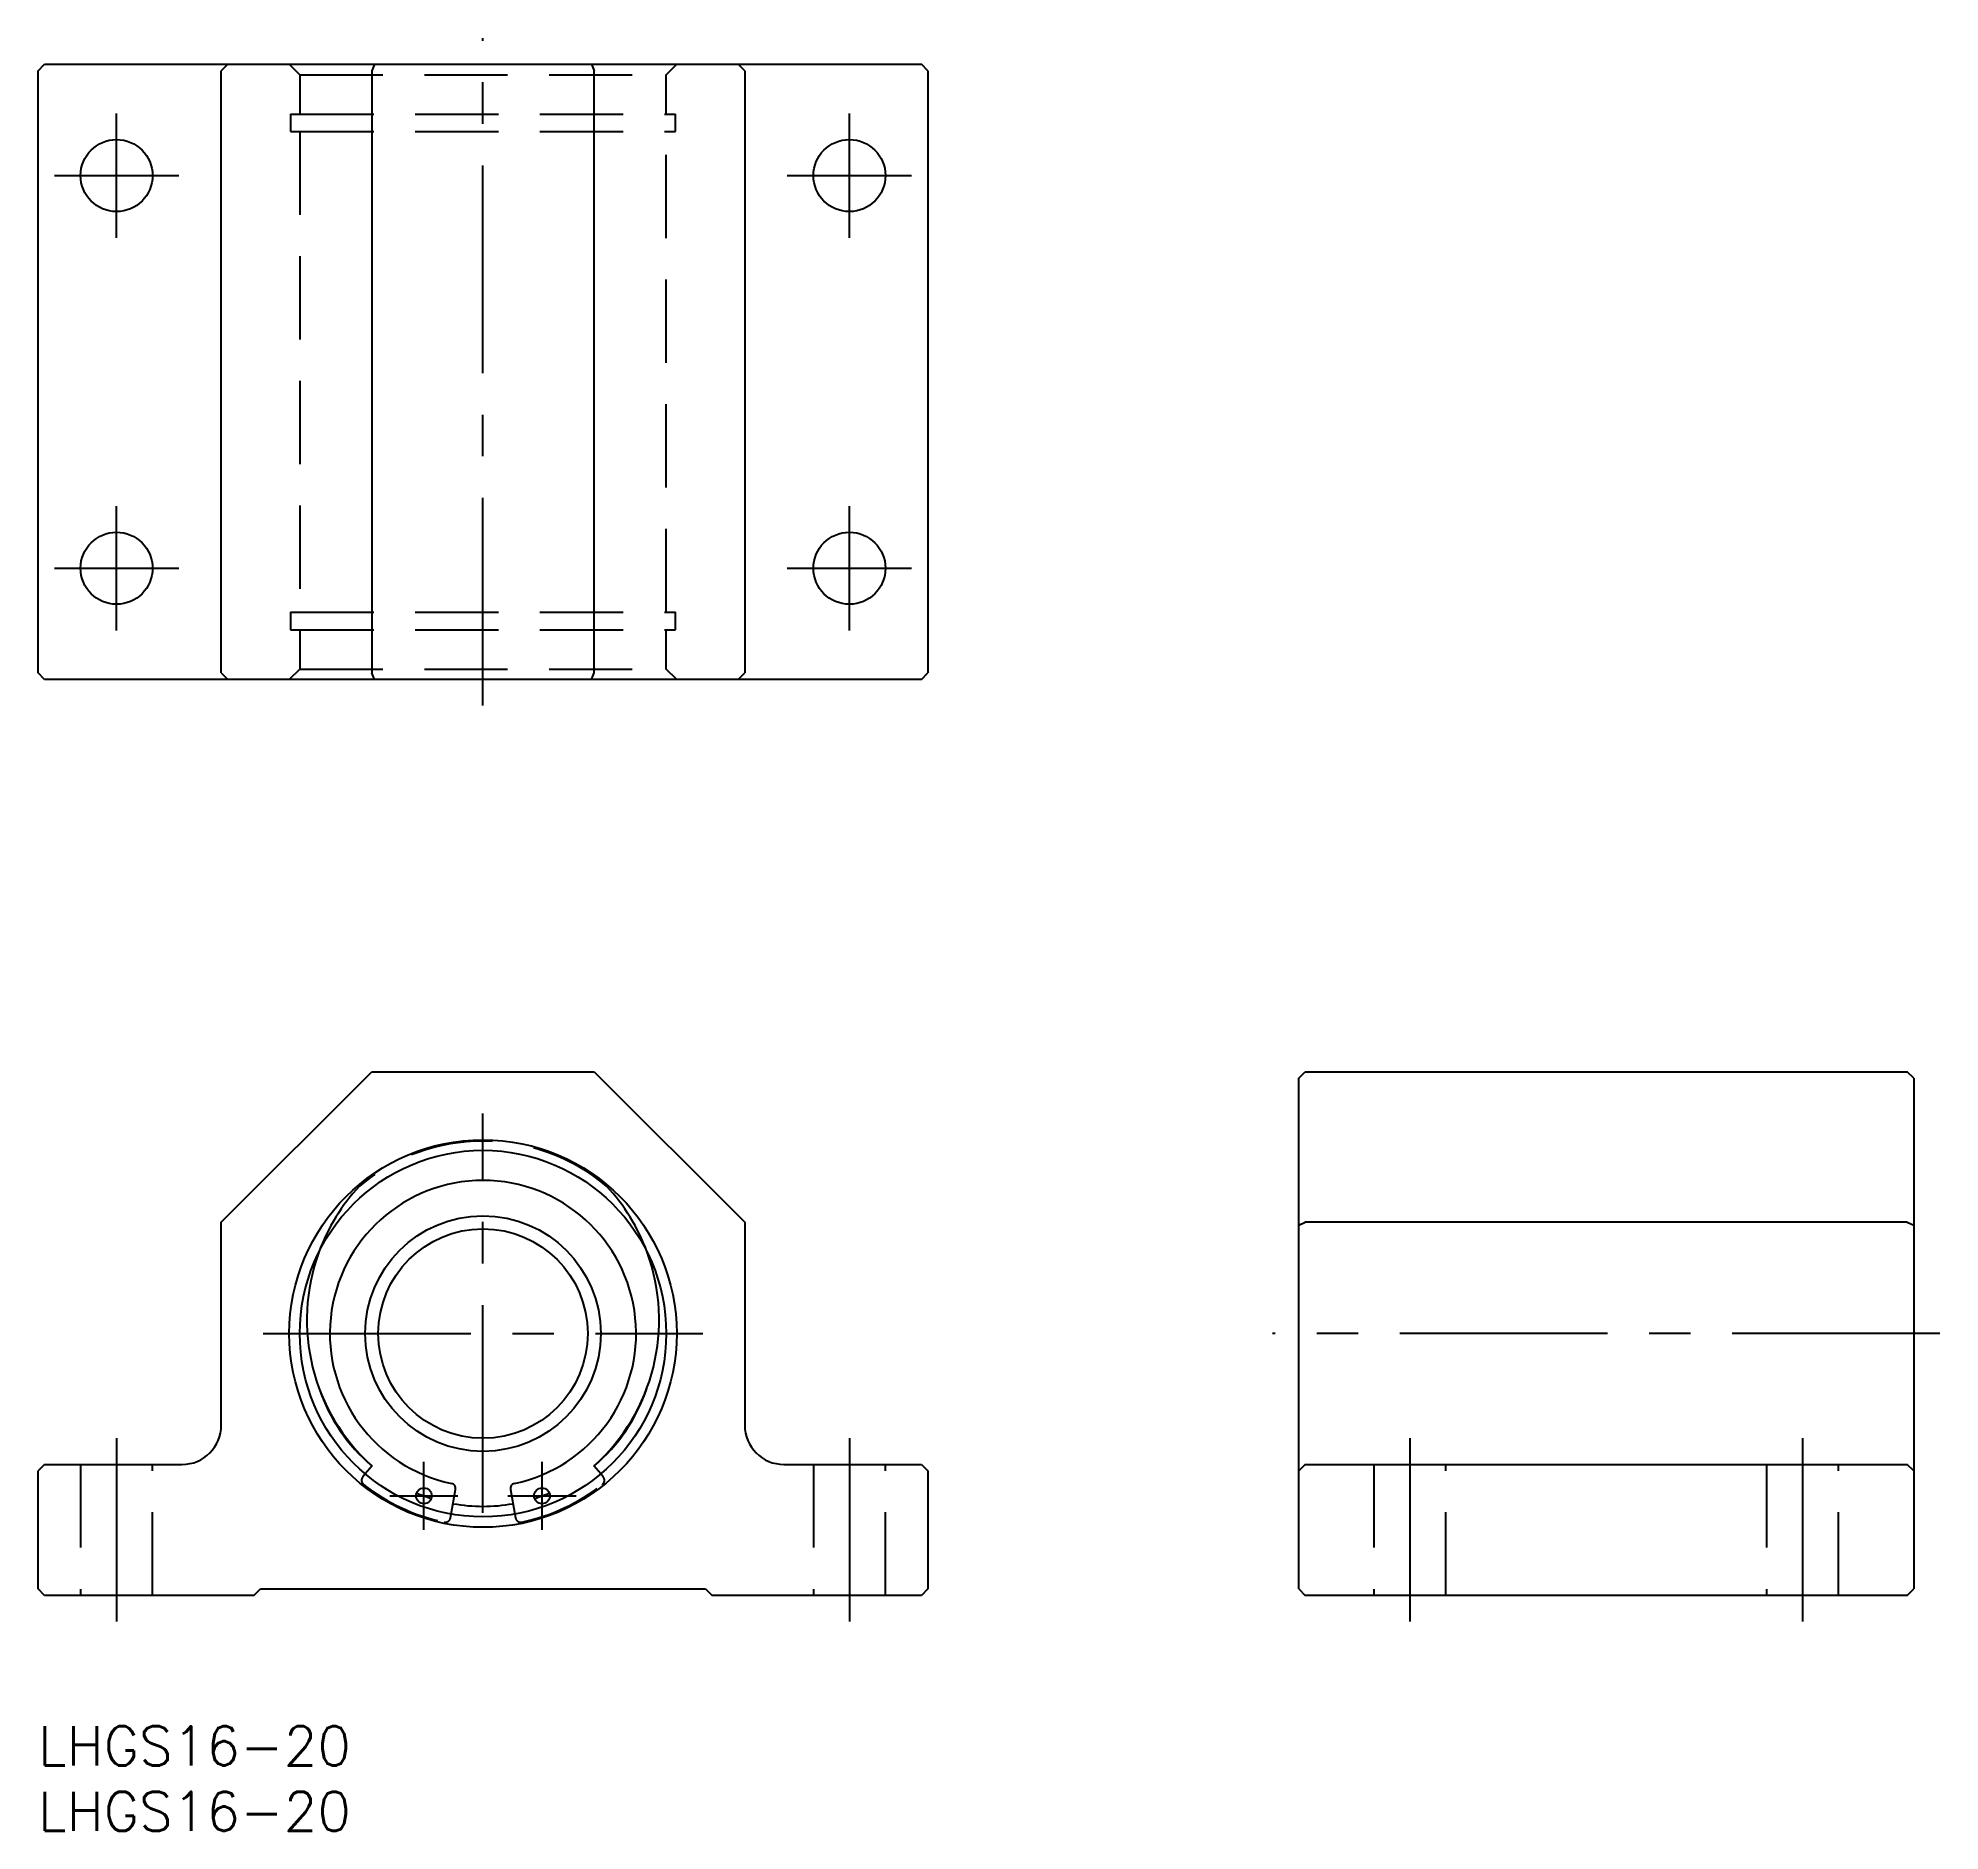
# Model space of a CAD drawing. Extents: x 0 to 145, y -8 to 129.
import ezdxf

# ---------------------------------------------------------------- set-up
doc = ezdxf.new("R2010")
doc.units = 0
doc.header["$LTSCALE"] = 0.5
doc.linetypes.add('CENTER', pattern=[50.8, 31.75, -6.35, 6.35, -6.35])
doc.linetypes.add('DASHED', pattern=[19.05, 12.7, -6.35])
for name, color, linetype in [('MSM_CENTER', 1, 'CENTER'), ('MSM_CONTINUOUS', 7, 'CONTINUOUS'), ('MSM_DASHED', 4, 'DASHED'), ('MSM_PART_NUMBER', 7, 'CONTINUOUS')]:
    doc.layers.add(name, color=color, linetype=linetype)
doc.styles.get("Standard").update_dxf_attribs({"font": 'txt.shx', "height": 3, "bigfont": 'bigfont.shx'})

# ---------------------------------------------------------------- blocks, each defined once
blk = doc.blocks.new('*U2')
at = {"layer": 'MSM_PART_NUMBER'}
blk.add_text('LHGS16-20', height=3, dxfattribs=at).set_placement((0, -3))
blk = doc.blocks.new('*U3')
at = {"layer": 'MSM_PART_NUMBER'}
blk.add_text('LHGS16-20', height=3, dxfattribs=at).set_placement((0, -8))

msp = doc.modelspace()

# ---------------------------------------------------------------- linework, layer by layer
at = {"layer": 'MSM_CENTER'}
for p, q in [((34, 77.97), (34, 128.97)), ((6, 113.72), (6, 123.22)), ((62, 113.72), (62, 123.22)), ((1.25, 118.47), (10.75, 118.47)), ((57.25, 118.47), (66.75, 118.47)), ((6, 83.72), (6, 93.22)), ((62, 83.72), (62, 93.22)), ((1.25, 88.47), (10.75, 88.47)), ((57.25, 88.47), (66.75, 88.47)), ((34, 16.3), (34, 46.8)), ((17.2, 30), (50.8, 30)), ((145.33, 30), (94.33, 30)), ((6, 22), (6, 8)), ((62, 22), (62, 8)), ((104.83, 22), (104.83, 8)), ((134.83, 22), (134.83, 8)), ((29.49, 15), (29.49, 20.2)), ((38.51, 15), (38.51, 20.2)), ((26.89, 17.6), (32.09, 17.6)), ((35.91, 17.6), (41.11, 17.6))]:
    msp.add_line(p, q, dxfattribs=at)
at = {"layer": 'MSM_CONTINUOUS'}
for p, q in [((0, 126.47), (0.5, 126.97)), ((0, 80.47), (0, 126.47)), ((0.5, 126.97), (67.5, 126.97)), ((14.5, 126.97), (14, 126.47)), ((14, 80.47), (14, 126.47)), ((25.71, 126.97), (25.5, 126.47)), ((25.5, 126.47), (25.5, 80.47)), ((42.29, 126.97), (42.5, 126.47)), ((42.5, 80.47), (42.5, 126.47)), ((54, 126.47), (53.5, 126.97)), ((54, 126.47), (54, 80.47)), ((68, 126.47), (67.5, 126.97)), ((68, 126.47), (68, 80.47)), ((0.5, 79.97), (0, 80.47)), ((67.5, 79.97), (0.5, 79.97)), ((14, 80.47), (14.5, 79.97)), ((25.71, 79.97), (25.5, 80.47)), ((42.29, 79.97), (42.5, 80.47)), ((53.5, 79.97), (54, 80.47)), ((67.5, 79.97), (68, 80.47)), ((14, 38.5), (25.5, 50)), ((25.5, 50), (42.5, 50)), ((42.5, 50), (54, 38.5)), ((96.33, 49.5), (96.83, 50)), ((96.33, 10.5), (96.33, 49.5)), ((96.83, 50), (142.83, 50)), ((143.33, 49.5), (142.83, 50)), ((143.33, 49.5), (143.33, 10.5)), ((14, 23), (14, 38.5)), ((54, 38.5), (54, 23)), ((96.33, 38.29), (96.83, 38.5)), ((142.83, 38.5), (96.83, 38.5)), ((142.83, 38.5), (143.33, 38.29)), ((0.5, 20), (0, 19.5)), ((0, 10.5), (0, 19.5)), ((0.5, 20), (11, 20)), ((25.52, 19.89), (25, 19.28)), ((43, 19.28), (42.48, 19.89)), ((57, 20), (67.5, 20)), ((67.5, 20), (68, 19.5)), ((68, 19.5), (68, 10.5)), ((96.83, 20), (96.33, 19.5)), ((96.83, 20), (142.83, 20)), ((143.33, 19.5), (142.83, 20)), ((31.57, 16.21), (31.9, 18.09)), ((36.1, 18.09), (36.43, 16.21)), ((0.5, 10), (0, 10.5)), ((16.5, 10), (17, 10.5)), ((17, 10.5), (51, 10.5)), ((51, 10.5), (51.5, 10)), ((68, 10.5), (67.5, 10)), ((96.33, 10.5), (96.83, 10)), ((142.83, 10), (143.33, 10.5)), ((16.5, 10), (0.5, 10)), ((67.5, 10), (51.5, 10)), ((142.83, 10), (96.83, 10))]:
    msp.add_line(p, q, dxfattribs=at)
for centre, radius in [((6, 118.47), 2.75), ((62, 118.47), 2.75), ((6, 88.47), 2.75), ((62, 88.47), 2.75), ((34, 30), 14.8), ((34, 30), 14), ((34, 30), 9), ((34, 30), 8), ((29.49, 17.6), 0.6), ((38.51, 17.6), 0.6)]:
    msp.add_circle(centre, radius, dxfattribs=at)
for centre, radius, start, end in [((34, 30), 11.7, 281.8944, 258.1056), ((35.54, 31.05), 15, 159.8398, 228.0745), ((32.46, 31.05), 15, 311.9255, 20.1602), ((34, 30), 13.2, 198.5746, 230), ((34, 30), 13.2, 310, 341.4254), ((11, 23), 3, 270, 0), ((57, 23), 3, 180, 270), ((34, 30), 13.2, 247.3954, 252.6046), ((31.51, 18.16), 0.4, 350, 78.1056), ((36.49, 18.16), 0.4, 101.8944, 190), ((34, 30), 13.2, 287.3954, 292.6046), ((34, 30), 13.2, 260, 280)]:
    msp.add_arc(centre, radius, start, end, dxfattribs=at)
at = {"layer": 'MSM_DASHED'}
for p, q in [((19.2, 126.97), (20, 126.17)), ((48, 126.17), (48.8, 126.97)), ((20, 126.17), (48, 126.17)), ((20, 126.17), (20, 123.17)), ((48, 123.17), (48, 126.17)), ((19.3, 123.17), (48.7, 123.17)), ((19.3, 123.17), (19.3, 121.83)), ((48.7, 121.83), (48.7, 123.17)), ((19.3, 121.83), (48.7, 121.83)), ((20, 121.83), (20, 85.12)), ((48, 85.12), (48, 121.83)), ((19.3, 85.12), (48.7, 85.12)), ((19.3, 85.12), (19.3, 83.77)), ((48.7, 83.77), (48.7, 85.12)), ((19.3, 83.77), (48.7, 83.77)), ((20, 83.77), (20, 80.77)), ((48, 80.77), (48, 83.77)), ((20, 80.77), (19.2, 79.97)), ((20, 80.77), (48, 80.77)), ((48.8, 79.97), (48, 80.77)), ((3.25, 20), (3.25, 10)), ((8.75, 10), (8.75, 20)), ((25, 19.28), (24.81, 19.05)), ((43.19, 19.05), (43, 19.28)), ((59.25, 20), (59.25, 10)), ((64.75, 10), (64.75, 20)), ((102.08, 20), (102.08, 10)), ((107.58, 10), (107.58, 20)), ((132.08, 20), (132.08, 10)), ((137.58, 10), (137.58, 20)), ((31.52, 15.92), (31.57, 16.21)), ((36.43, 16.21), (36.48, 15.92))]:
    msp.add_line(p, q, dxfattribs=at)
for centre, radius, start, end in [((34, 30), 14.7, 50, 130), ((35.54, 31.05), 15, 137.0916, 159.8398), ((32.46, 31.05), 15, 20.1602, 42.9084), ((25.12, 18.79), 0.4, 140, 231.6029), ((42.88, 18.79), 0.4, 308.3971, 40), ((34, 30), 14.7, 231.6029, 258.3971), ((34, 30), 14.7, 281.6029, 308.3971), ((31.12, 15.99), 0.4, 258.3971, 350), ((36.88, 15.99), 0.4, 190, 281.6029)]:
    msp.add_arc(centre, radius, start, end, dxfattribs=at)

# ---------------------------------------------------------------- block references
at = {"layer": 'MSM_CONTINUOUS'}
for name in ['*U2', '*U3']:
    msp.add_blockref(name, (0, 0), dxfattribs=at)

doc.saveas('drawing.dxf')
